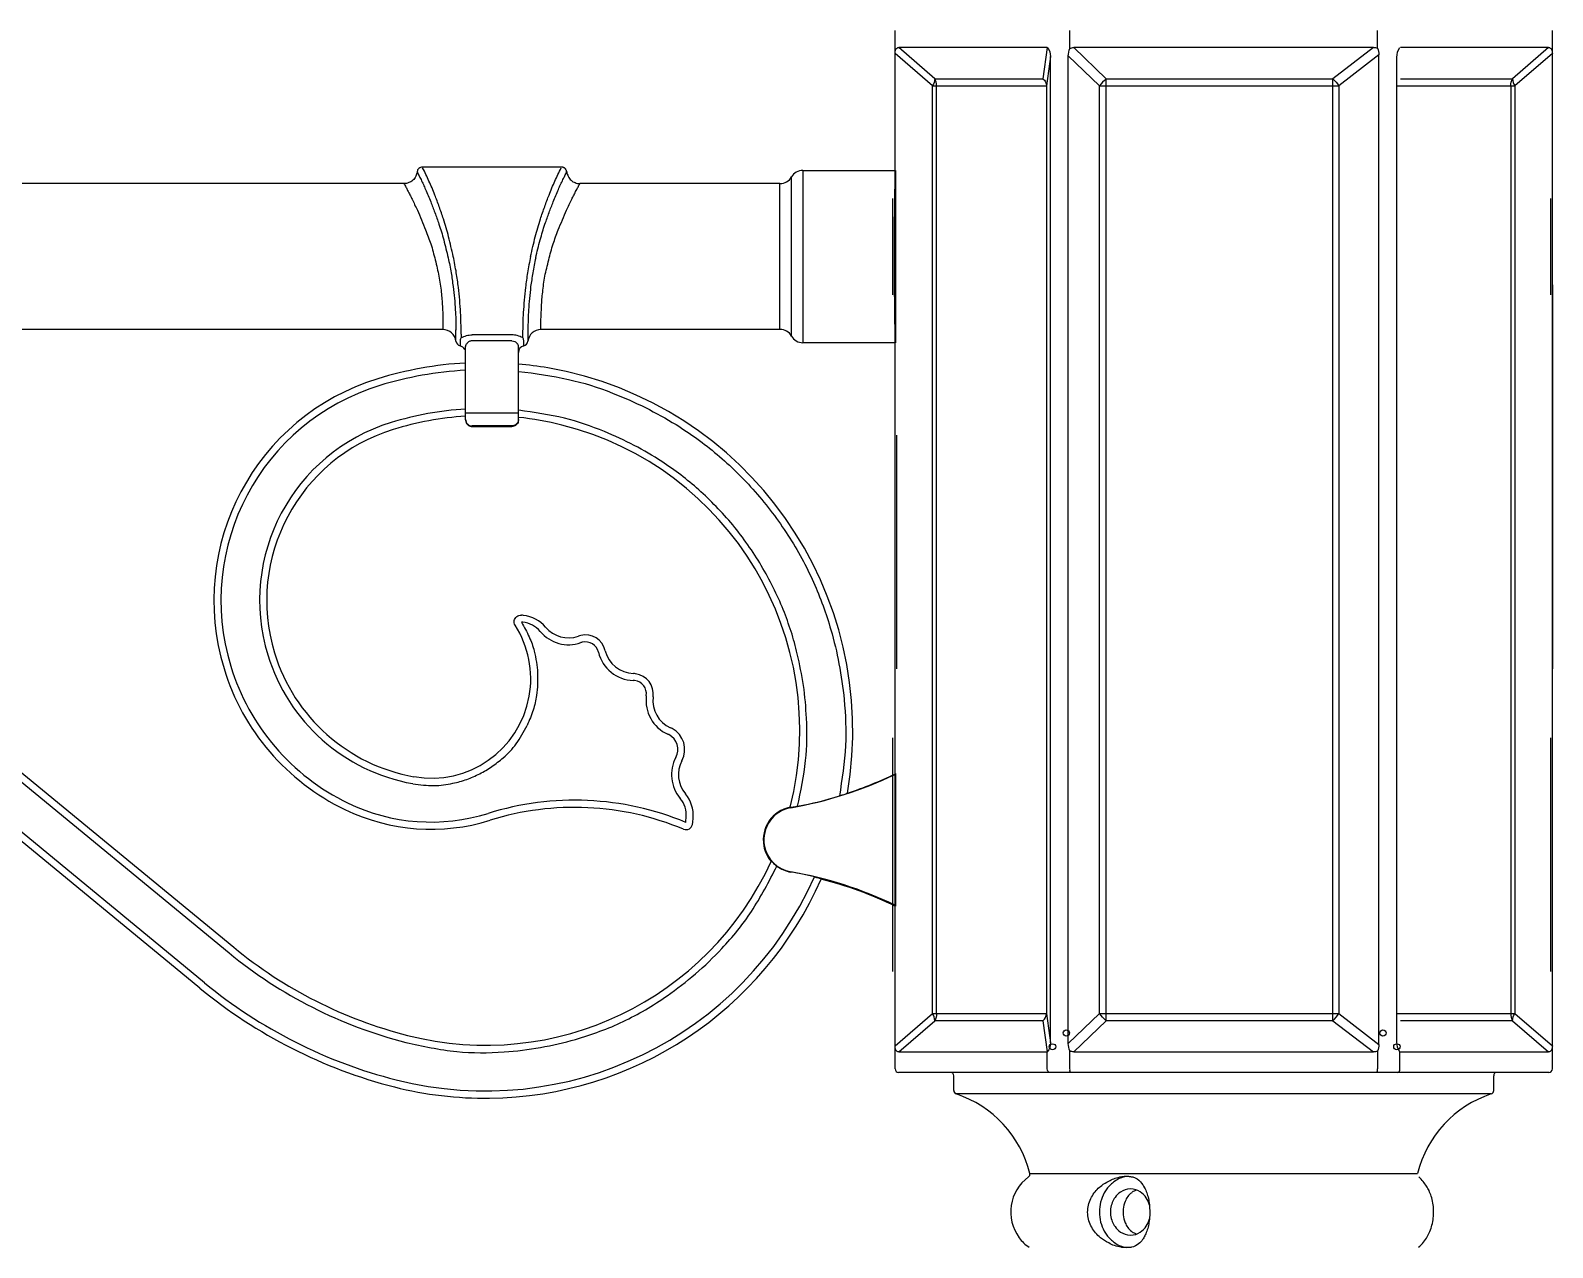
# Model space of a CAD drawing. Extents: x 0 to 225, y 0 to 465.
# Drawn here: x 61.22 to 102.7, y 413.5 to 446.68 of the extents above; entities that cross this region are included whole.
import ezdxf

# ---------------------------------------------------------------- set-up
doc = ezdxf.new("R2010")
doc.units = 0
doc.layers.add('LIVELLO_1', color=160, linetype='Continuous')

# ---------------------------------------------------------------- blocks, each defined once
blk = doc.blocks.new('AI9-BLK1')
at = {"layer": 'LIVELLO_1', "color": 7}
for p, q in [((-27.7, 185.923), (-27.7, 214.228)), ((-22.937, 213.736), (-22.937, 214.228)), ((-14.556, 213.74), (-14.556, 214.228)), ((-9.792, 185.923), (-9.792, 214.228)), ((-26.681, 212.721), (-27.7, 213.599)), ((-26.62, 212.91), (-27.605, 213.762)), ((-23.556, 213.762), (-27.605, 213.762)), ((-23.556, 213.762), (-23.673, 212.91)), ((-21.947, 212.91), (-22.83, 213.762)), ((-14.664, 213.762), (-22.83, 213.762)), ((-14.664, 213.762), (-15.774, 212.91)), ((-9.895, 213.762), (-13.927, 213.762)), ((-9.895, 213.762), (-10.88, 212.91)), ((-9.792, 213.599), (-10.816, 212.721)), ((-23.472, 213.519), (-23.578, 212.721)), ((-23.472, 186.632), (-23.472, 213.519)), ((-22.982, 186.616), (-22.982, 213.533)), ((-22.133, 212.721), (-22.982, 213.533)), ((-14.518, 213.559), (-15.615, 212.721)), ((-14.518, 186.592), (-14.518, 213.559)), ((-14.032, 186.656), (-14.032, 213.495)), ((-26.62, 212.91), (-23.673, 212.91)), ((-21.947, 187.234), (-21.947, 212.91)), ((-21.947, 212.91), (-15.774, 212.91)), ((-15.774, 187.234), (-15.774, 212.91)), ((-13.927, 212.91), (-10.88, 212.91)), ((-26.681, 187.431), (-26.681, 212.721)), ((-26.681, 212.721), (-23.578, 212.721)), ((-26.575, 187.431), (-26.575, 212.721)), ((-22.133, 187.431), (-22.133, 212.721)), ((-22.133, 212.721), (-15.615, 212.721)), ((-15.615, 212.721), (-15.615, 187.431)), ((-14.032, 212.721), (-10.816, 212.721)), ((-10.925, 212.721), (-10.925, 187.431)), ((-10.816, 212.721), (-10.816, 187.431)), ((-36.797, 210.505), (-40.577, 210.505)), ((-30.214, 210.412), (-30.214, 205.719)), ((-30.214, 210.412), (-27.689, 210.412)), ((-27.689, 210.412), (-27.689, 205.719)), ((-41.087, 210.053), (-64.852, 210.053)), ((-30.839, 210.053), (-36.29, 210.053)), ((-30.839, 206.079), (-30.839, 210.053)), ((-30.524, 205.895), (-30.524, 210.236)), ((-27.761, 207.025), (-27.761, 209.649)), ((-9.847, 209.649), (-9.847, 207.025)), ((-27.7, 199.28), (-27.7, 207.297)), ((-9.788, 207.297), (-9.788, 199.28)), ((-40.028, 206.343), (-40.028, 206.079)), ((-37.351, 206.079), (-37.351, 206.343)), ((-40.028, 206.079), (-65.936, 206.079)), ((-39.671, 205.759), (-39.671, 206.063)), ((-39.554, 205.778), (-39.554, 205.628)), ((-39.522, 205.951), (-39.522, 205.856)), ((-38.148, 205.931), (-39.228, 205.931)), ((-38.148, 205.77), (-39.228, 205.77)), ((-37.852, 205.951), (-37.852, 205.856)), ((-37.823, 205.628), (-37.823, 205.778)), ((-37.71, 206.063), (-37.71, 205.759)), ((-30.839, 206.079), (-37.351, 206.079)), ((-30.214, 205.719), (-27.689, 205.719)), ((-39.409, 203.612), (-39.409, 205.617)), ((-37.965, 203.612), (-37.965, 205.617)), ((-63.83, 203.89), (-45.85, 189.085)), ((-63.706, 204.044), (-45.725, 189.24)), ((-39.409, 203.808), (-37.965, 203.808)), ((-38.148, 203.451), (-39.228, 203.451)), ((-39.228, 203.431), (-38.148, 203.431)), ((-46.644, 188.126), (-64.621, 202.923)), ((-46.52, 188.271), (-64.5, 203.075)), ((-27.652, 196.824), (-27.652, 203.195)), ((-9.788, 203.195), (-9.788, 196.824)), ((-27.761, 188.574), (-27.761, 194.946)), ((-9.847, 194.946), (-9.847, 188.574)), ((-27.689, 193.973), (-27.702, 193.951)), ((-27.702, 190.387), (-27.702, 193.951)), ((-27.689, 193.973), (-27.689, 190.357)), ((-29.024, 193.426), (-29.002, 193.439)), ((-27.689, 190.357), (-27.702, 190.387)), ((-27.7, 186.552), (-26.681, 187.431)), ((-27.605, 186.389), (-26.62, 187.234)), ((-26.681, 187.431), (-23.578, 187.431)), ((-23.673, 187.234), (-26.62, 187.234)), ((-23.673, 187.234), (-23.556, 186.389)), ((-22.982, 186.616), (-22.133, 187.431)), ((-22.83, 186.389), (-21.947, 187.234)), ((-22.133, 187.431), (-15.615, 187.431)), ((-15.774, 187.234), (-21.947, 187.234)), ((-15.774, 187.234), (-14.664, 186.389)), ((-15.615, 187.431), (-14.518, 186.592)), ((-14.032, 187.431), (-10.816, 187.431)), ((-10.88, 187.234), (-13.927, 187.234)), ((-10.88, 187.234), (-9.895, 186.389)), ((-10.816, 187.431), (-9.792, 186.552)), ((-27.605, 186.389), (-23.556, 186.389)), ((-23.556, 185.923), (-23.556, 186.389)), ((-22.937, 185.923), (-22.937, 186.415)), ((-22.83, 186.389), (-14.664, 186.389)), ((-14.556, 186.407), (-14.556, 185.923)), ((-13.946, 185.923), (-13.946, 186.389)), ((-13.927, 186.389), (-9.895, 186.389)), ((-9.89, 185.829), (-27.61, 185.829)), ((-26.105, 185.332), (-26.105, 185.738)), ((-11.392, 185.332), (-11.392, 185.738)), ((-11.46, 185.239), (-26.042, 185.239)), ((-24.032, 183.075), (-13.467, 183.075))]:
    blk.add_line(p, q, dxfattribs=at)
for points in [[(-23.578, 212.721), (-23.578, 187.431), (-23.472, 186.632)], [(-31.078, 191.575), (-31.074, 191.575), (-31.062, 191.575)]]:
    blk.add_lwpolyline(points, dxfattribs=at)
blk.add_circle((-14.408, 186.903), 0.0866, dxfattribs=at)
for centre, major_axis, ratio in [((-23.037, 186.903), (0.0872, 0), 0.988855), ((-23.037, 186.903), (0.0872, 0), 0.988855), ((-23.413, 186.526), (0.0872, 0), 0.936834), ((-23.413, 186.526), (0.0872, 0), 0.936834), ((-14.03, 186.526), (0.0866, 0), 0.942556), ((-14.03, 186.526), (0.0866, 0), 0.942556)]:
    blk.add_ellipse(centre, major_axis=major_axis, ratio=ratio, dxfattribs=at)
for points, knots in [([(-27.7, 213.599), (-27.7, 213.638), (-27.7, 213.68), (-27.679, 213.716), (-27.664, 213.74), (-27.632, 213.762), (-27.605, 213.762)], [0, 0, 0, 0, 1, 1, 1, 2, 2, 2, 2]), ([(-9.895, 213.762), (-9.867, 213.762), (-9.833, 213.74), (-9.82, 213.716), (-9.798, 213.68), (-9.798, 213.638), (-9.792, 213.599)], [0, 0, 0, 0, 1, 1, 1, 2, 2, 2, 2]), ([(-40.727, 210.37), (-40.735, 210.329), (-40.744, 210.289), (-40.764, 210.253), (-40.776, 210.209), (-40.809, 210.174), (-40.841, 210.143), (-40.88, 210.112), (-40.914, 210.09), (-40.954, 210.079), (-40.995, 210.059), (-41.042, 210.057), (-41.087, 210.053)], [0, 0, 0, 0, 1, 1, 1, 2, 2, 2, 3, 3, 3, 4, 4, 4, 4]), ([(-40.582, 210.503), (-40.6, 210.503), (-40.613, 210.501), (-40.632, 210.494), (-40.649, 210.492), (-40.663, 210.479), (-40.684, 210.465), (-40.69, 210.454), (-40.703, 210.441), (-40.712, 210.424), (-40.717, 210.41), (-40.719, 210.392), (-40.727, 210.37)], [0, 0, 0, 0, 1, 1, 1, 2, 2, 2, 3, 3, 3, 4, 4, 4, 4]), ([(-40.727, 210.37), (-40.708, 210.34), (-40.69, 210.304), (-40.675, 210.267), (-40.656, 210.234), (-40.641, 210.198), (-40.62, 210.161), (-40.6, 210.117), (-40.577, 210.07), (-40.557, 210.028), (-40.537, 209.984), (-40.516, 209.94), (-40.498, 209.894), (-40.475, 209.839), (-40.449, 209.783), (-40.425, 209.726), (-40.403, 209.671), (-40.38, 209.616), (-40.354, 209.558), (-40.32, 209.464), (-40.281, 209.367), (-40.245, 209.263), (-40.205, 209.159), (-40.168, 209.06), (-40.132, 208.949), (-40.085, 208.808), (-40.041, 208.663), (-40.003, 208.519), (-39.96, 208.356), (-39.922, 208.197), (-39.879, 208.029)], [0, 0, 0, 0, 1, 1, 1, 2, 2, 2, 3, 3, 3, 4, 4, 4, 5, 5, 5, 6, 6, 6, 7, 7, 7, 8, 8, 8, 9, 9, 9, 10, 10, 10, 10]), ([(-39.741, 208.067), (-39.784, 208.243), (-39.824, 208.424), (-39.867, 208.605), (-39.91, 208.764), (-39.96, 208.93), (-40.009, 209.089), (-40.048, 209.201), (-40.085, 209.311), (-40.123, 209.424), (-40.164, 209.532), (-40.202, 209.638), (-40.245, 209.742), (-40.27, 209.808), (-40.296, 209.872), (-40.32, 209.934), (-40.347, 209.995), (-40.376, 210.059), (-40.403, 210.119), (-40.432, 210.185), (-40.455, 210.242), (-40.487, 210.302), (-40.514, 210.366), (-40.543, 210.424), (-40.577, 210.487)], [0, 0, 0, 0, 1, 1, 1, 2, 2, 2, 3, 3, 3, 4, 4, 4, 5, 5, 5, 6, 6, 6, 7, 7, 7, 8, 8, 8, 8]), ([(-37.633, 208.067), (-37.592, 208.243), (-37.554, 208.424), (-37.506, 208.605), (-37.465, 208.764), (-37.418, 208.93), (-37.366, 209.089), (-37.33, 209.201), (-37.292, 209.311), (-37.249, 209.424), (-37.213, 209.532), (-37.172, 209.638), (-37.131, 209.742), (-37.105, 209.808), (-37.077, 209.872), (-37.055, 209.934), (-37.027, 209.995), (-37, 210.059), (-36.971, 210.119), (-36.948, 210.185), (-36.919, 210.242), (-36.889, 210.302), (-36.857, 210.366), (-36.829, 210.424), (-36.797, 210.487)], [0, 0, 0, 0, 1, 1, 1, 2, 2, 2, 3, 3, 3, 4, 4, 4, 5, 5, 5, 6, 6, 6, 7, 7, 7, 8, 8, 8, 8]), ([(-37.495, 208.029), (-37.459, 208.197), (-37.418, 208.356), (-37.373, 208.519), (-37.33, 208.663), (-37.292, 208.808), (-37.245, 208.949), (-37.202, 209.06), (-37.167, 209.159), (-37.131, 209.263), (-37.092, 209.367), (-37.055, 209.464), (-37.016, 209.558), (-36.995, 209.616), (-36.971, 209.671), (-36.948, 209.726), (-36.926, 209.783), (-36.9, 209.839), (-36.878, 209.894), (-36.857, 209.94), (-36.835, 209.984), (-36.822, 210.028), (-36.794, 210.07), (-36.775, 210.117), (-36.754, 210.161), (-36.734, 210.198), (-36.715, 210.234), (-36.702, 210.267), (-36.682, 210.304), (-36.67, 210.34), (-36.65, 210.37)], [0, 0, 0, 0, 1, 1, 1, 2, 2, 2, 3, 3, 3, 4, 4, 4, 5, 5, 5, 6, 6, 6, 7, 7, 7, 8, 8, 8, 9, 9, 9, 10, 10, 10, 10]), ([(-36.65, 210.37), (-36.652, 210.384), (-36.654, 210.39), (-36.654, 210.397), (-36.654, 210.406), (-36.659, 210.412), (-36.661, 210.419), (-36.663, 210.424), (-36.663, 210.424), (-36.67, 210.43), (-36.67, 210.43), (-36.67, 210.432), (-36.673, 210.439), (-36.678, 210.441), (-36.682, 210.45), (-36.682, 210.452), (-36.691, 210.454), (-36.695, 210.463), (-36.695, 210.465), (-36.7, 210.472), (-36.702, 210.474), (-36.704, 210.474), (-36.711, 210.476), (-36.715, 210.479), (-36.715, 210.479), (-36.723, 210.485), (-36.729, 210.487), (-36.734, 210.492), (-36.745, 210.494), (-36.751, 210.494), (-36.756, 210.501), (-36.762, 210.501), (-36.765, 210.503), (-36.775, 210.503), (-36.775, 210.503), (-36.792, 210.503), (-36.792, 210.503)], [0, 0, 0, 0, 1, 1, 1, 2, 2, 2, 3, 3, 3, 4, 4, 4, 5, 5, 5, 6, 6, 6, 7, 7, 7, 8, 8, 8, 9, 9, 9, 10, 10, 10, 11, 11, 11, 12, 12, 12, 12]), ([(-36.65, 210.37), (-36.65, 210.384), (-36.652, 210.39), (-36.654, 210.397), (-36.654, 210.406), (-36.659, 210.412), (-36.661, 210.419), (-36.663, 210.424), (-36.663, 210.424), (-36.67, 210.43), (-36.67, 210.43), (-36.67, 210.432), (-36.673, 210.439), (-36.673, 210.441), (-36.682, 210.45), (-36.682, 210.452), (-36.691, 210.461), (-36.695, 210.463), (-36.695, 210.465), (-36.7, 210.465), (-36.702, 210.474), (-36.704, 210.474), (-36.711, 210.476), (-36.715, 210.479), (-36.715, 210.479), (-36.715, 210.479), (-36.723, 210.485), (-36.727, 210.485), (-36.732, 210.492), (-36.732, 210.492), (-36.738, 210.492)], [0, 0, 0, 0, 1, 1, 1, 2, 2, 2, 3, 3, 3, 4, 4, 4, 5, 5, 5, 6, 6, 6, 7, 7, 7, 8, 8, 8, 9, 9, 9, 10, 10, 10, 10]), ([(-36.65, 210.37), (-36.641, 210.329), (-36.628, 210.289), (-36.614, 210.253), (-36.591, 210.209), (-36.566, 210.174), (-36.53, 210.143), (-36.499, 210.112), (-36.462, 210.09), (-36.419, 210.079), (-36.381, 210.059), (-36.333, 210.057), (-36.29, 210.053)], [0, 0, 0, 0, 1, 1, 1, 2, 2, 2, 3, 3, 3, 4, 4, 4, 4]), ([(-27.689, 210.412), (-27.695, 210.37), (-27.7, 210.337), (-27.702, 210.293), (-27.706, 210.256), (-27.706, 210.216), (-27.706, 210.181), (-27.706, 210.128), (-27.706, 210.084), (-27.706, 210.035), (-27.711, 209.993), (-27.711, 209.945), (-27.718, 209.896), (-27.718, 209.896), (-27.718, 209.728), (-27.718, 209.728), (-27.72, 209.678), (-27.72, 209.62), (-27.72, 209.567), (-27.72, 209.468), (-27.722, 209.371), (-27.722, 209.271), (-27.722, 209.172), (-27.726, 209.064), (-27.726, 208.965), (-27.726, 208.965), (-27.726, 208.539), (-27.726, 208.539), (-27.726, 208.38), (-27.73, 208.223), (-27.73, 208.067)], [0, 0, 0, 0, 1, 1, 1, 2, 2, 2, 3, 3, 3, 4, 4, 4, 5, 5, 5, 6, 6, 6, 7, 7, 7, 8, 8, 8, 9, 9, 9, 10, 10, 10, 10]), ([(-41.087, 210.053), (-41.065, 210.022), (-41.052, 209.989), (-41.033, 209.96), (-41.016, 209.927), (-40.999, 209.896), (-40.986, 209.865), (-40.964, 209.823), (-40.943, 209.783), (-40.921, 209.744), (-40.902, 209.708), (-40.882, 209.664), (-40.865, 209.625), (-40.839, 209.576), (-40.814, 209.527), (-40.794, 209.479), (-40.77, 209.43), (-40.744, 209.38), (-40.719, 209.331), (-40.684, 209.243), (-40.643, 209.159), (-40.604, 209.064), (-40.57, 208.974), (-40.531, 208.885), (-40.498, 208.791), (-40.444, 208.663), (-40.397, 208.532), (-40.354, 208.407), (-40.308, 208.263), (-40.27, 208.113), (-40.234, 207.974), (-40.195, 207.822), (-40.164, 207.674), (-40.132, 207.528), (-40.107, 207.38), (-40.085, 207.237), (-40.069, 207.091), (-40.053, 206.966), (-40.044, 206.835), (-40.039, 206.71), (-40.03, 206.588), (-40.028, 206.467), (-40.028, 206.341)], [0, 0, 0, 0, 1, 1, 1, 2, 2, 2, 3, 3, 3, 4, 4, 4, 5, 5, 5, 6, 6, 6, 7, 7, 7, 8, 8, 8, 9, 9, 9, 10, 10, 10, 11, 11, 11, 12, 12, 12, 13, 13, 13, 14, 14, 14, 14]), ([(-37.351, 206.341), (-37.348, 206.467), (-37.342, 206.588), (-37.339, 206.71), (-37.33, 206.835), (-37.321, 206.966), (-37.305, 207.091), (-37.292, 207.237), (-37.269, 207.38), (-37.245, 207.528), (-37.213, 207.674), (-37.178, 207.822), (-37.142, 207.974), (-37.105, 208.113), (-37.066, 208.263), (-37.016, 208.407), (-36.98, 208.532), (-36.93, 208.663), (-36.881, 208.791), (-36.846, 208.885), (-36.808, 208.974), (-36.765, 209.064), (-36.732, 209.159), (-36.695, 209.243), (-36.654, 209.331), (-36.632, 209.38), (-36.609, 209.43), (-36.587, 209.479), (-36.56, 209.527), (-36.537, 209.576), (-36.514, 209.625), (-36.494, 209.664), (-36.476, 209.708), (-36.451, 209.744), (-36.435, 209.783), (-36.413, 209.823), (-36.391, 209.865), (-36.372, 209.896), (-36.359, 209.927), (-36.34, 209.96), (-36.324, 209.989), (-36.309, 210.022), (-36.29, 210.053)], [0, 0, 0, 0, 1, 1, 1, 2, 2, 2, 3, 3, 3, 4, 4, 4, 5, 5, 5, 6, 6, 6, 7, 7, 7, 8, 8, 8, 9, 9, 9, 10, 10, 10, 11, 11, 11, 12, 12, 12, 13, 13, 13, 14, 14, 14, 14]), ([(-39.879, 208.029), (-39.852, 207.895), (-39.824, 207.756), (-39.798, 207.621), (-39.78, 207.497), (-39.761, 207.374), (-39.746, 207.25), (-39.735, 207.138), (-39.718, 207.036), (-39.707, 206.926), (-39.696, 206.818), (-39.692, 206.716), (-39.69, 206.61), (-39.68, 206.527), (-39.673, 206.436), (-39.673, 206.352), (-39.671, 206.255), (-39.671, 206.16), (-39.671, 206.061)], [0, 0, 0, 0, 1, 1, 1, 2, 2, 2, 3, 3, 3, 4, 4, 4, 5, 5, 5, 6, 6, 6, 6]), ([(-39.522, 205.948), (-39.524, 206.052), (-39.524, 206.156), (-39.531, 206.26), (-39.533, 206.352), (-39.533, 206.445), (-39.542, 206.538), (-39.549, 206.65), (-39.554, 206.763), (-39.567, 206.877), (-39.578, 206.99), (-39.589, 207.107), (-39.601, 207.224), (-39.617, 207.354), (-39.64, 207.489), (-39.658, 207.621), (-39.68, 207.769), (-39.712, 207.917), (-39.741, 208.067)], [0, 0, 0, 0, 1, 1, 1, 2, 2, 2, 3, 3, 3, 4, 4, 4, 5, 5, 5, 6, 6, 6, 6]), ([(-37.633, 208.067), (-37.665, 207.917), (-37.694, 207.769), (-37.717, 207.621), (-37.739, 207.489), (-37.758, 207.354), (-37.773, 207.224), (-37.789, 207.107), (-37.8, 206.99), (-37.812, 206.877), (-37.818, 206.763), (-37.825, 206.65), (-37.834, 206.538), (-37.84, 206.445), (-37.845, 206.352), (-37.847, 206.26), (-37.85, 206.156), (-37.85, 206.052), (-37.852, 205.948)], [0, 0, 0, 0, 1, 1, 1, 2, 2, 2, 3, 3, 3, 4, 4, 4, 5, 5, 5, 6, 6, 6, 6]), ([(-37.495, 208.029), (-37.525, 207.895), (-37.549, 207.756), (-37.572, 207.621), (-37.594, 207.493), (-37.615, 207.367), (-37.633, 207.246), (-37.644, 207.138), (-37.653, 207.032), (-37.665, 206.922), (-37.674, 206.818), (-37.683, 206.712), (-37.694, 206.608), (-37.696, 206.524), (-37.7, 206.436), (-37.7, 206.35), (-37.705, 206.255), (-37.71, 206.16), (-37.71, 206.061)], [0, 0, 0, 0, 1, 1, 1, 2, 2, 2, 3, 3, 3, 4, 4, 4, 5, 5, 5, 6, 6, 6, 6]), ([(-27.73, 208.067), (-27.73, 207.906), (-27.726, 207.749), (-27.726, 207.595), (-27.726, 207.595), (-27.726, 207.167), (-27.726, 207.167), (-27.726, 207.061), (-27.722, 206.959), (-27.722, 206.855), (-27.722, 206.758), (-27.72, 206.661), (-27.72, 206.557), (-27.72, 206.507), (-27.72, 206.451), (-27.718, 206.396), (-27.718, 206.396), (-27.718, 206.233), (-27.718, 206.233), (-27.711, 206.187), (-27.711, 206.138), (-27.706, 206.092), (-27.706, 206.043), (-27.706, 205.999), (-27.706, 205.948), (-27.706, 205.911), (-27.706, 205.869), (-27.702, 205.836), (-27.7, 205.792), (-27.695, 205.759), (-27.689, 205.717)], [0, 0, 0, 0, 1, 1, 1, 2, 2, 2, 3, 3, 3, 4, 4, 4, 5, 5, 5, 6, 6, 6, 7, 7, 7, 8, 8, 8, 9, 9, 9, 10, 10, 10, 10]), ([(-39.522, 205.854), (-39.533, 205.843), (-39.542, 205.836), (-39.547, 205.821), (-39.549, 205.803), (-39.554, 205.792), (-39.554, 205.778)], [0, 0, 0, 0, 1, 1, 1, 2, 2, 2, 2]), ([(-39.522, 205.854), (-39.479, 205.876), (-39.431, 205.895), (-39.38, 205.911), (-39.332, 205.922), (-39.28, 205.926), (-39.228, 205.931)], [0, 0, 0, 0, 1, 1, 1, 2, 2, 2, 2]), ([(-39.228, 205.767), (-39.257, 205.765), (-39.285, 205.759), (-39.312, 205.748), (-39.336, 205.737), (-39.357, 205.71), (-39.373, 205.69)], [0, 0, 0, 0, 1, 1, 1, 2, 2, 2, 2]), ([(-37.852, 205.854), (-37.9, 205.876), (-37.945, 205.895), (-37.997, 205.911), (-38.045, 205.922), (-38.094, 205.926), (-38.148, 205.931)], [0, 0, 0, 0, 1, 1, 1, 2, 2, 2, 2]), ([(-38.148, 205.767), (-38.116, 205.765), (-38.09, 205.759), (-38.067, 205.748), (-38.04, 205.737), (-38.019, 205.71), (-37.997, 205.69)], [0, 0, 0, 0, 1, 1, 1, 2, 2, 2, 2]), ([(-37.823, 205.778), (-37.823, 205.792), (-37.823, 205.803), (-37.829, 205.821), (-37.836, 205.836), (-37.845, 205.843), (-37.852, 205.854)], [0, 0, 0, 0, 1, 1, 1, 2, 2, 2, 2]), ([(-39.373, 205.69), (-39.388, 205.679), (-39.393, 205.664), (-39.402, 205.657), (-39.405, 205.642), (-39.409, 205.628), (-39.409, 205.617)], [0, 0, 0, 0, 1, 1, 1, 2, 2, 2, 2]), ([(-37.965, 205.617), (-37.965, 205.628), (-37.969, 205.642), (-37.974, 205.657), (-37.98, 205.664), (-37.989, 205.679), (-37.997, 205.69)], [0, 0, 0, 0, 1, 1, 1, 2, 2, 2, 2]), ([(-29.002, 193.439), (-28.066, 198.898), (-31.719, 204.086), (-37.167, 205.028), (-37.432, 205.077), (-37.696, 205.11), (-37.965, 205.132)], [0, 0, 0, 0, 1, 1, 1, 2, 2, 2, 2]), ([(-37.965, 204.936), (-37.508, 204.878), (-37.05, 204.819), (-36.605, 204.717), (-36.198, 204.627), (-35.794, 204.499), (-35.403, 204.344), (-35.102, 204.227), (-34.8, 204.09), (-34.503, 203.947), (-34.22, 203.801), (-33.946, 203.649), (-33.672, 203.484), (-33.476, 203.36), (-33.288, 203.232), (-33.103, 203.102), (-32.913, 202.965), (-32.732, 202.822), (-32.553, 202.672), (-32.372, 202.519), (-32.196, 202.356), (-32.023, 202.191), (-31.848, 202.014), (-31.676, 201.837), (-31.516, 201.652), (-31.354, 201.465), (-31.197, 201.277), (-31.048, 201.078), (-30.895, 200.88), (-30.755, 200.677), (-30.624, 200.469), (-30.488, 200.264), (-30.361, 200.05), (-30.244, 199.836), (-30.132, 199.622), (-30.027, 199.41), (-29.923, 199.187), (-29.83, 198.98), (-29.747, 198.766), (-29.664, 198.545), (-29.584, 198.333), (-29.516, 198.115), (-29.453, 197.892), (-29.363, 197.588), (-29.289, 197.276), (-29.231, 196.963), (-29.171, 196.641), (-29.123, 196.317), (-29.091, 195.99), (-29.051, 195.573), (-29.033, 195.149), (-29.056, 194.734), (-29.08, 194.271), (-29.151, 193.816), (-29.218, 193.36)], [0, 0, 0, 0, 1, 1, 1, 2, 2, 2, 3, 3, 3, 4, 4, 4, 5, 5, 5, 6, 6, 6, 7, 7, 7, 8, 8, 8, 9, 9, 9, 10, 10, 10, 11, 11, 11, 12, 12, 12, 13, 13, 13, 14, 14, 14, 15, 15, 15, 16, 16, 16, 17, 17, 17, 18, 18, 18, 18]), ([(-41.799, 204.733), (-45.134, 203.711), (-47.01, 200.178), (-45.988, 196.835), (-45.479, 195.149), (-44.278, 193.759), (-42.692, 192.991), (-41.458, 192.398), (-40.044, 192.29), (-38.737, 192.7)], [0, 0, 0, 0, 1, 1, 1, 2, 2, 2, 3, 3, 3, 3]), ([(-41.745, 204.549), (-44.977, 203.559), (-46.793, 200.132), (-45.803, 196.897), (-45.304, 195.264), (-44.147, 193.911), (-42.609, 193.17)], [0, 0, 0, 0, 1, 1, 1, 2, 2, 2, 2]), ([(-39.409, 203.905), (-40.098, 203.867), (-40.776, 203.744), (-41.436, 203.539), (-44.112, 202.72), (-45.615, 199.885), (-44.796, 197.206), (-44.24, 195.388), (-42.717, 194.031), (-40.846, 193.699)], [0, 0, 0, 0, 1, 1, 1, 2, 2, 2, 3, 3, 3, 3]), ([(-30.561, 193.055), (-29.406, 197.652), (-32.196, 202.314), (-36.779, 203.473), (-37.172, 203.565), (-37.565, 203.643), (-37.965, 203.682)], [0, 0, 0, 0, 1, 1, 1, 2, 2, 2, 2]), ([(-30.359, 193.08), (-30.272, 193.49), (-30.186, 193.905), (-30.143, 194.328), (-30.102, 194.708), (-30.097, 195.099), (-30.117, 195.48), (-30.132, 195.778), (-30.158, 196.081), (-30.199, 196.376), (-30.244, 196.663), (-30.303, 196.95), (-30.367, 197.234), (-30.418, 197.44), (-30.473, 197.643), (-30.533, 197.846), (-30.602, 198.044), (-30.673, 198.243), (-30.748, 198.441), (-30.833, 198.642), (-30.922, 198.845), (-31.026, 199.042), (-31.124, 199.245), (-31.227, 199.443), (-31.348, 199.64), (-31.462, 199.836), (-31.584, 200.021), (-31.717, 200.207), (-31.846, 200.397), (-31.98, 200.571), (-32.126, 200.75), (-32.271, 200.924), (-32.424, 201.087), (-32.581, 201.251), (-32.732, 201.409), (-32.89, 201.564), (-33.053, 201.709), (-33.211, 201.848), (-33.373, 201.985), (-33.543, 202.111), (-33.711, 202.241), (-33.884, 202.363), (-34.06, 202.477), (-34.304, 202.636), (-34.548, 202.784), (-34.813, 202.916), (-35.078, 203.055), (-35.346, 203.184), (-35.622, 203.296), (-35.979, 203.44), (-36.342, 203.567), (-36.715, 203.66), (-37.12, 203.759), (-37.538, 203.812), (-37.954, 203.874)], [0, 0, 0, 0, 1, 1, 1, 2, 2, 2, 3, 3, 3, 4, 4, 4, 5, 5, 5, 6, 6, 6, 7, 7, 7, 8, 8, 8, 9, 9, 9, 10, 10, 10, 11, 11, 11, 12, 12, 12, 13, 13, 13, 14, 14, 14, 15, 15, 15, 16, 16, 16, 17, 17, 17, 18, 18, 18, 18]), ([(-41.376, 203.351), (-43.95, 202.564), (-45.397, 199.838), (-44.612, 197.261), (-44.077, 195.511), (-42.609, 194.207), (-40.814, 193.887)], [0, 0, 0, 0, 1, 1, 1, 2, 2, 2, 2]), ([(-39.409, 203.625), (-39.405, 203.603), (-39.402, 203.583), (-39.393, 203.556), (-39.388, 203.537), (-39.373, 203.515), (-39.357, 203.504), (-39.339, 203.486), (-39.321, 203.47), (-39.298, 203.464), (-39.278, 203.451), (-39.25, 203.451), (-39.228, 203.451)], [0, 0, 0, 0, 1, 1, 1, 2, 2, 2, 3, 3, 3, 4, 4, 4, 4]), ([(-39.409, 203.609), (-39.409, 203.598), (-39.405, 203.585), (-39.402, 203.576), (-39.402, 203.565), (-39.402, 203.554), (-39.393, 203.541), (-39.373, 203.508), (-39.357, 203.481), (-39.33, 203.464), (-39.3, 203.44), (-39.267, 203.431), (-39.228, 203.428)], [0, 0, 0, 0, 1, 1, 1, 2, 2, 2, 3, 3, 3, 4, 4, 4, 4]), ([(-37.965, 203.625), (-37.965, 203.616), (-37.969, 203.603), (-37.974, 203.594), (-37.974, 203.583), (-37.976, 203.57), (-37.976, 203.556), (-37.997, 203.528), (-38.019, 203.497), (-38.045, 203.481), (-38.073, 203.464), (-38.11, 203.451), (-38.148, 203.451)], [0, 0, 0, 0, 1, 1, 1, 2, 2, 2, 3, 3, 3, 4, 4, 4, 4]), ([(-37.965, 203.609), (-37.965, 203.598), (-37.969, 203.585), (-37.974, 203.576), (-37.974, 203.565), (-37.976, 203.554), (-37.976, 203.541), (-37.997, 203.508), (-38.019, 203.481), (-38.045, 203.464), (-38.073, 203.44), (-38.11, 203.431), (-38.148, 203.428)], [0, 0, 0, 0, 1, 1, 1, 2, 2, 2, 3, 3, 3, 4, 4, 4, 4]), ([(-38.053, 198.013), (-38.067, 198.031), (-38.075, 198.055), (-38.082, 198.08), (-38.09, 198.102), (-38.085, 198.122), (-38.078, 198.144), (-38.073, 198.161), (-38.067, 198.183), (-38.056, 198.203), (-38.045, 198.219), (-38.032, 198.234), (-38.012, 198.25), (-37.997, 198.265), (-37.976, 198.278), (-37.958, 198.285), (-37.935, 198.291), (-37.909, 198.291), (-37.881, 198.291)], [0, 0, 0, 0, 1, 1, 1, 2, 2, 2, 3, 3, 3, 4, 4, 4, 5, 5, 5, 6, 6, 6, 6]), ([(-37.224, 197.963), (-37.38, 198.144), (-37.594, 198.258), (-37.829, 198.285), (-37.847, 198.285), (-37.868, 198.285), (-37.881, 198.291)], [0, 0, 0, 0, 1, 1, 1, 2, 2, 2, 2]), ([(-40.814, 193.889), (-39.339, 193.625), (-37.933, 194.609), (-37.674, 196.081), (-37.549, 196.751), (-37.694, 197.44), (-38.053, 198.016)], [0, 0, 0, 0, 1, 1, 1, 2, 2, 2, 2]), ([(-37.881, 198.097), (-37.807, 197.963), (-37.732, 197.837), (-37.674, 197.696), (-37.615, 197.572), (-37.57, 197.444), (-37.538, 197.312), (-37.513, 197.215), (-37.493, 197.113), (-37.477, 197.007), (-37.461, 196.912), (-37.454, 196.811), (-37.443, 196.712), (-37.443, 196.612), (-37.443, 196.506), (-37.443, 196.411), (-37.443, 196.31), (-37.459, 196.206), (-37.47, 196.1), (-37.493, 195.968), (-37.525, 195.84), (-37.56, 195.705), (-37.608, 195.564), (-37.672, 195.425), (-37.728, 195.284)], [0, 0, 0, 0, 1, 1, 1, 2, 2, 2, 3, 3, 3, 4, 4, 4, 5, 5, 5, 6, 6, 6, 7, 7, 7, 8, 8, 8, 8]), ([(-35.6, 197.321), (-35.671, 197.627), (-35.975, 197.813), (-36.27, 197.735), (-36.29, 197.731), (-36.311, 197.724), (-36.331, 197.718)], [0, 0, 0, 0, 1, 1, 1, 2, 2, 2, 2]), ([(-35.785, 197.283), (-35.835, 197.477), (-36.031, 197.601), (-36.23, 197.552), (-36.245, 197.55), (-36.257, 197.548), (-36.268, 197.543)], [0, 0, 0, 0, 1, 1, 1, 2, 2, 2, 2]), ([(-34.293, 196.065), (-34.255, 196.372), (-34.468, 196.65), (-34.772, 196.692), (-34.791, 196.698), (-34.813, 196.698), (-34.831, 196.698)], [0, 0, 0, 0, 1, 1, 1, 2, 2, 2, 2]), ([(-34.481, 196.092), (-34.455, 196.301), (-34.593, 196.48), (-34.8, 196.511), (-34.8, 196.511), (-34.838, 196.511), (-34.838, 196.511)], [0, 0, 0, 0, 1, 1, 1, 2, 2, 2, 2]), ([(-40.846, 193.697), (-40.652, 193.669), (-40.46, 193.644), (-40.268, 193.644), (-40.093, 193.644), (-39.922, 193.669), (-39.752, 193.708), (-39.623, 193.733), (-39.498, 193.77), (-39.373, 193.814), (-39.255, 193.856), (-39.138, 193.911), (-39.02, 193.969), (-38.907, 194.026), (-38.797, 194.09), (-38.69, 194.165), (-38.584, 194.236), (-38.48, 194.32), (-38.379, 194.403), (-38.252, 194.518), (-38.127, 194.646), (-38.028, 194.783), (-37.913, 194.942), (-37.823, 195.112), (-37.728, 195.284)], [0, 0, 0, 0, 1, 1, 1, 2, 2, 2, 3, 3, 3, 4, 4, 4, 5, 5, 5, 6, 6, 6, 7, 7, 7, 8, 8, 8, 8]), ([(-33.676, 194.412), (-33.559, 194.635), (-33.642, 194.915), (-33.869, 195.035), (-33.877, 195.035), (-33.884, 195.043), (-33.893, 195.043)], [0, 0, 0, 0, 1, 1, 1, 2, 2, 2, 2]), ([(-33.511, 194.322), (-33.344, 194.637), (-33.461, 195.032), (-33.778, 195.198), (-33.789, 195.202), (-33.806, 195.215), (-33.821, 195.218)], [0, 0, 0, 0, 1, 1, 1, 2, 2, 2, 2]), ([(-29.024, 193.424), (-29.033, 193.419), (-29.047, 193.417), (-29.056, 193.415), (-29.069, 193.406), (-29.082, 193.406), (-29.097, 193.397), (-29.114, 193.391), (-29.134, 193.384), (-29.153, 193.38), (-29.175, 193.373), (-29.198, 193.366), (-29.218, 193.36)], [0, 0, 0, 0, 1, 1, 1, 2, 2, 2, 3, 3, 3, 4, 4, 4, 4]), ([(-30.561, 193.053), (-31.051, 192.963), (-31.372, 192.488), (-31.277, 191.998), (-31.254, 191.842), (-31.182, 191.698), (-31.078, 191.575)], [0, 0, 0, 0, 1, 1, 1, 2, 2, 2, 2]), ([(-30.544, 193.042), (-31.026, 192.96), (-31.348, 192.499), (-31.266, 192.018), (-31.202, 191.645), (-30.915, 191.358), (-30.544, 191.292)], [0, 0, 0, 0, 1, 1, 1, 2, 2, 2, 2]), ([(-30.551, 193.046), (-30.551, 193.046), (-30.554, 193.049), (-30.556, 193.049), (-30.559, 193.049), (-30.559, 193.049), (-30.561, 193.053)], [0, 0, 0, 0, 1, 1, 1, 2, 2, 2, 2]), ([(-30.359, 193.08), (-30.375, 193.073), (-30.395, 193.068), (-30.418, 193.064), (-30.438, 193.062), (-30.456, 193.057), (-30.477, 193.057), (-30.49, 193.053), (-30.501, 193.049), (-30.518, 193.049), (-30.529, 193.049), (-30.538, 193.046), (-30.551, 193.046)], [0, 0, 0, 0, 1, 1, 1, 2, 2, 2, 3, 3, 3, 4, 4, 4, 4]), ([(-33.468, 192.455), (-33.439, 192.451), (-33.412, 192.444), (-33.383, 192.444), (-33.36, 192.444), (-33.333, 192.455), (-33.308, 192.466), (-33.284, 192.486), (-33.261, 192.503), (-33.249, 192.526), (-33.231, 192.55), (-33.231, 192.576), (-33.22, 192.598)], [0, 0, 0, 0, 1, 1, 1, 2, 2, 2, 3, 3, 3, 4, 4, 4, 4]), ([(-41.033, 186.641), (-40.577, 186.543), (-40.117, 186.444), (-39.647, 186.398), (-39.219, 186.354), (-38.787, 186.354), (-38.356, 186.385), (-38.021, 186.407), (-37.694, 186.451), (-37.364, 186.51), (-37.04, 186.568), (-36.725, 186.641), (-36.413, 186.727), (-36.187, 186.793), (-35.968, 186.864), (-35.744, 186.949), (-35.531, 187.027), (-35.317, 187.115), (-35.113, 187.216), (-34.906, 187.311), (-34.705, 187.422), (-34.508, 187.534), (-34.304, 187.653), (-34.11, 187.784), (-33.914, 187.916), (-33.647, 188.101), (-33.394, 188.3), (-33.144, 188.512), (-32.89, 188.73), (-32.648, 188.966), (-32.422, 189.205), (-32.124, 189.525), (-31.851, 189.856), (-31.618, 190.215), (-31.354, 190.61), (-31.141, 191.03), (-30.922, 191.451)], [0, 0, 0, 0, 1, 1, 1, 2, 2, 2, 3, 3, 3, 4, 4, 4, 5, 5, 5, 6, 6, 6, 7, 7, 7, 8, 8, 8, 9, 9, 9, 10, 10, 10, 11, 11, 11, 12, 12, 12, 12]), ([(-31.062, 191.575), (-31.057, 191.568), (-31.048, 191.557), (-31.042, 191.555), (-31.029, 191.541), (-31.026, 191.533), (-31.014, 191.524), (-30.997, 191.513), (-30.986, 191.502), (-30.971, 191.489), (-30.958, 191.475), (-30.938, 191.462), (-30.922, 191.451)], [0, 0, 0, 0, 1, 1, 1, 2, 2, 2, 3, 3, 3, 4, 4, 4, 4]), ([(-29.901, 191.157), (-29.878, 191.153), (-29.86, 191.149), (-29.844, 191.142), (-29.826, 191.14), (-29.808, 191.133), (-29.792, 191.131), (-29.779, 191.127), (-29.765, 191.124), (-29.754, 191.12), (-29.747, 191.116), (-29.731, 191.113), (-29.72, 191.107)], [0, 0, 0, 0, 1, 1, 1, 2, 2, 2, 3, 3, 3, 4, 4, 4, 4]), ([(-27.605, 186.389), (-27.632, 186.389), (-27.664, 186.407), (-27.679, 186.435), (-27.7, 186.466), (-27.7, 186.513), (-27.7, 186.552)], [0, 0, 0, 0, 1, 1, 1, 2, 2, 2, 2]), ([(-9.792, 186.552), (-9.798, 186.513), (-9.798, 186.466), (-9.82, 186.435), (-9.833, 186.407), (-9.867, 186.389), (-9.895, 186.389)], [0, 0, 0, 0, 1, 1, 1, 2, 2, 2, 2]), ([(-24.067, 182.978), (-24.595, 182.589), (-24.708, 181.852), (-24.322, 181.323), (-24.25, 181.223), (-24.157, 181.131), (-24.05, 181.06)], [0, 0, 0, 0, 1, 1, 1, 2, 2, 2, 2]), ([(-21.54, 181.06), (-21.674, 181.084), (-21.782, 181.122), (-21.881, 181.179), (-21.963, 181.217), (-22.038, 181.272), (-22.105, 181.323), (-22.155, 181.364), (-22.198, 181.406), (-22.239, 181.457), (-22.282, 181.501), (-22.316, 181.552), (-22.345, 181.609), (-22.376, 181.66), (-22.398, 181.722), (-22.422, 181.779), (-22.439, 181.839), (-22.45, 181.907), (-22.453, 181.965), (-22.458, 182.035), (-22.455, 182.104), (-22.444, 182.161), (-22.43, 182.227), (-22.417, 182.291), (-22.39, 182.344), (-22.365, 182.404), (-22.334, 182.452), (-22.304, 182.508), (-22.271, 182.556), (-22.236, 182.6), (-22.196, 182.638), (-22.155, 182.682), (-22.116, 182.715), (-22.073, 182.746), (-22.015, 182.79), (-21.952, 182.832), (-21.879, 182.867), (-21.791, 182.911), (-21.7, 182.949), (-21.583, 182.978)], [0, 0, 0, 0, 1, 1, 1, 2, 2, 2, 3, 3, 3, 4, 4, 4, 5, 5, 5, 6, 6, 6, 7, 7, 7, 8, 8, 8, 9, 9, 9, 10, 10, 10, 11, 11, 11, 12, 12, 12, 13, 13, 13, 13]), ([(-21.396, 182.991), (-21.523, 182.971), (-21.633, 182.922), (-21.723, 182.858), (-21.803, 182.799), (-21.877, 182.726), (-21.935, 182.651), (-21.988, 182.583), (-22.026, 182.503), (-22.06, 182.421), (-22.092, 182.34), (-22.116, 182.252), (-22.128, 182.161), (-22.137, 182.066), (-22.137, 181.974), (-22.128, 181.883), (-22.116, 181.793), (-22.092, 181.7), (-22.06, 181.62), (-22.026, 181.539), (-21.988, 181.466), (-21.935, 181.391), (-21.877, 181.316), (-21.803, 181.243), (-21.723, 181.188), (-21.628, 181.12), (-21.523, 181.075), (-21.394, 181.056)], [0, 0, 0, 0, 1, 1, 1, 2, 2, 2, 3, 3, 3, 4, 4, 4, 5, 5, 5, 6, 6, 6, 7, 7, 7, 8, 8, 8, 9, 9, 9, 9]), ([(-21.583, 182.978), (-21.568, 182.978), (-21.556, 182.982), (-21.54, 182.982), (-21.534, 182.986), (-21.523, 182.986), (-21.513, 182.986), (-21.502, 182.991), (-21.495, 182.991), (-21.488, 182.991), (-21.477, 182.991), (-21.465, 182.995), (-21.452, 182.995), (-21.452, 182.995), (-21.396, 182.995), (-21.396, 182.995)], [0, 0, 0, 0, 1, 1, 1, 2, 2, 2, 3, 3, 3, 4, 4, 4, 5, 5, 5, 5]), ([(-21.396, 182.995), (-21.396, 182.995), (-21.344, 182.995), (-21.344, 182.995), (-21.333, 182.995), (-21.321, 182.991), (-21.31, 182.991), (-21.303, 182.991), (-21.294, 182.991), (-21.288, 182.986), (-21.278, 182.986), (-21.267, 182.986), (-21.26, 182.982), (-21.253, 182.982), (-21.24, 182.978), (-21.228, 182.978)], [0, 0, 0, 0, 1, 1, 1, 2, 2, 2, 3, 3, 3, 4, 4, 4, 5, 5, 5, 5]), ([(-21.228, 182.978), (-21.139, 182.949), (-21.072, 182.903), (-21.016, 182.847), (-20.971, 182.795), (-20.937, 182.741), (-20.908, 182.684), (-20.88, 182.638), (-20.863, 182.6), (-20.844, 182.547), (-20.831, 182.503), (-20.813, 182.45), (-20.799, 182.393), (-20.79, 182.335), (-20.781, 182.278), (-20.772, 182.216), (-20.768, 182.152), (-20.763, 182.084), (-20.763, 182.027), (-20.763, 181.958), (-20.763, 181.896), (-20.772, 181.83), (-20.781, 181.768), (-20.79, 181.707), (-20.799, 181.654), (-20.813, 181.594), (-20.826, 181.548), (-20.844, 181.497), (-20.861, 181.453), (-20.88, 181.409), (-20.9, 181.369), (-20.915, 181.34), (-20.937, 181.301), (-20.96, 181.272), (-20.986, 181.228), (-21.023, 181.188), (-21.068, 181.157), (-21.118, 181.108), (-21.178, 181.078), (-21.26, 181.06)], [0, 0, 0, 0, 1, 1, 1, 2, 2, 2, 3, 3, 3, 4, 4, 4, 5, 5, 5, 6, 6, 6, 7, 7, 7, 8, 8, 8, 9, 9, 9, 10, 10, 10, 11, 11, 11, 12, 12, 12, 13, 13, 13, 13]), ([(-13.444, 181.06), (-13.39, 181.104), (-13.345, 181.151), (-13.302, 181.204), (-13.268, 181.25), (-13.232, 181.296), (-13.205, 181.347), (-13.175, 181.398), (-13.153, 181.444), (-13.13, 181.493), (-13.105, 181.552), (-13.087, 181.609), (-13.076, 181.665), (-13.056, 181.731), (-13.045, 181.793), (-13.039, 181.857), (-13.03, 181.925), (-13.028, 181.994), (-13.028, 182.066), (-13.03, 182.137), (-13.039, 182.205), (-13.049, 182.265), (-13.06, 182.331), (-13.076, 182.393), (-13.094, 182.45), (-13.112, 182.503), (-13.132, 182.556), (-13.153, 182.605), (-13.175, 182.647), (-13.198, 182.684), (-13.22, 182.726), (-13.25, 182.768), (-13.278, 182.808), (-13.313, 182.852), (-13.345, 182.896), (-13.386, 182.933), (-13.433, 182.978)], [0, 0, 0, 0, 1, 1, 1, 2, 2, 2, 3, 3, 3, 4, 4, 4, 5, 5, 5, 6, 6, 6, 7, 7, 7, 8, 8, 8, 9, 9, 9, 10, 10, 10, 11, 11, 11, 12, 12, 12, 12]), ([(-21.292, 182.651), (-21.396, 182.651), (-21.482, 182.616), (-21.556, 182.567), (-21.622, 182.53), (-21.669, 182.481), (-21.708, 182.421), (-21.739, 182.377), (-21.769, 182.331), (-21.786, 182.28), (-21.803, 182.227), (-21.82, 182.17), (-21.829, 182.113), (-21.836, 182.053), (-21.836, 181.989), (-21.829, 181.934), (-21.82, 181.874), (-21.803, 181.815), (-21.786, 181.766), (-21.769, 181.718), (-21.739, 181.665), (-21.708, 181.627), (-21.669, 181.565), (-21.622, 181.517), (-21.556, 181.475), (-21.482, 181.431), (-21.396, 181.391), (-21.292, 181.391)], [0, 0, 0, 0, 1, 1, 1, 2, 2, 2, 3, 3, 3, 4, 4, 4, 5, 5, 5, 6, 6, 6, 7, 7, 7, 8, 8, 8, 9, 9, 9, 9]), ([(-21.256, 182.547), (-21.344, 182.486), (-21.396, 182.404), (-21.434, 182.311), (-21.461, 182.245), (-21.479, 182.166), (-21.488, 182.104), (-21.493, 182.049), (-21.493, 181.994), (-21.488, 181.943), (-21.479, 181.874), (-21.461, 181.799), (-21.434, 181.731), (-21.396, 181.643), (-21.344, 181.561), (-21.256, 181.493)], [0, 0, 0, 0, 1, 1, 1, 2, 2, 2, 3, 3, 3, 4, 4, 4, 5, 5, 5, 5]), ([(-20.768, 182.207), (-20.79, 182.291), (-20.818, 182.346), (-20.858, 182.408), (-20.9, 182.47), (-20.96, 182.53), (-21.027, 182.572), (-21.102, 182.622), (-21.183, 182.651), (-21.292, 182.651)], [0, 0, 0, 0, 1, 1, 1, 2, 2, 2, 3, 3, 3, 3]), ([(-21.292, 181.391), (-21.183, 181.391), (-21.102, 181.418), (-21.027, 181.475), (-20.96, 181.517), (-20.9, 181.574), (-20.858, 181.638), (-20.818, 181.693), (-20.79, 181.757), (-20.768, 181.839)], [0, 0, 0, 0, 1, 1, 1, 2, 2, 2, 3, 3, 3, 3]), ([(-21.396, 181.053), (-21.396, 181.053), (-21.443, 181.053), (-21.443, 181.053), (-21.443, 181.053), (-21.477, 181.053), (-21.477, 181.053), (-21.484, 181.056), (-21.493, 181.056), (-21.502, 181.056), (-21.516, 181.056), (-21.527, 181.06), (-21.54, 181.06)], [0, 0, 0, 0, 1, 1, 1, 2, 2, 2, 3, 3, 3, 4, 4, 4, 4]), ([(-21.26, 181.06), (-21.273, 181.06), (-21.283, 181.056), (-21.292, 181.056), (-21.303, 181.056), (-21.31, 181.056), (-21.321, 181.053), (-21.321, 181.053), (-21.348, 181.053), (-21.348, 181.053), (-21.348, 181.053), (-21.396, 181.053), (-21.396, 181.053)], [0, 0, 0, 0, 1, 1, 1, 2, 2, 2, 3, 3, 3, 4, 4, 4, 4])]:
    blk.add_open_spline(points, degree=3, knots=knots, dxfattribs=at)
for points in [[(-23.556, 213.762), (-23.493, 213.694), (-23.472, 213.603), (-23.472, 213.519)], [(-22.982, 213.533), (-22.982, 213.603), (-22.968, 213.672), (-22.937, 213.736)], [(-22.937, 213.736), (-22.907, 213.753), (-22.869, 213.762), (-22.83, 213.762)], [(-14.664, 213.762), (-14.626, 213.762), (-14.592, 213.76), (-14.556, 213.74)], [(-14.556, 213.74), (-14.529, 213.683), (-14.518, 213.623), (-14.518, 213.559)], [(-14.032, 213.495), (-14.027, 213.585), (-14.009, 213.683), (-13.946, 213.76)], [(-26.62, 212.91), (-26.62, 212.84), (-26.65, 212.78), (-26.681, 212.721)], [(-26.575, 212.721), (-26.575, 212.784), (-26.59, 212.851), (-26.62, 212.91)], [(-23.673, 212.91), (-23.619, 212.86), (-23.58, 212.791), (-23.578, 212.721)], [(-21.947, 212.91), (-22.017, 212.855), (-22.081, 212.789), (-22.133, 212.721)], [(-15.774, 212.91), (-15.71, 212.851), (-15.661, 212.789), (-15.615, 212.721)], [(-10.925, 212.721), (-10.925, 212.784), (-10.909, 212.851), (-10.88, 212.91)], [(-10.88, 212.91), (-10.874, 212.84), (-10.848, 212.78), (-10.816, 212.721)], [(-30.214, 210.412), (-30.343, 210.412), (-30.462, 210.348), (-30.524, 210.234)], [(-30.839, 210.053), (-30.71, 210.053), (-30.59, 210.119), (-30.524, 210.234)], [(-39.671, 205.759), (-39.69, 205.937), (-39.843, 206.076), (-40.028, 206.076)], [(-39.671, 205.759), (-39.658, 205.69), (-39.614, 205.642), (-39.554, 205.628)], [(-37.823, 205.628), (-37.758, 205.642), (-37.715, 205.69), (-37.71, 205.759)], [(-37.351, 206.076), (-37.532, 206.076), (-37.685, 205.937), (-37.71, 205.759)], [(-30.524, 205.895), (-30.59, 206.01), (-30.71, 206.076), (-30.839, 206.076)], [(-30.524, 205.895), (-30.462, 205.785), (-30.343, 205.717), (-30.214, 205.717)], [(-39.427, 205.534), (-39.452, 205.582), (-39.498, 205.62), (-39.554, 205.628)], [(-37.823, 205.628), (-37.907, 205.606), (-37.965, 205.538), (-37.965, 205.452)], [(-39.409, 205.163), (-40.218, 205.117), (-41.022, 204.973), (-41.799, 204.733)], [(-39.409, 204.964), (-40.202, 204.922), (-40.986, 204.781), (-41.745, 204.549)], [(-39.409, 203.711), (-40.074, 203.671), (-40.74, 203.543), (-41.376, 203.351)], [(-37.847, 198.097), (-37.859, 198.1), (-37.87, 198.1), (-37.881, 198.1)], [(-37.37, 197.844), (-37.493, 197.987), (-37.663, 198.077), (-37.847, 198.097)], [(-37.37, 197.844), (-37.105, 197.526), (-36.661, 197.4), (-36.268, 197.543)], [(-37.224, 197.963), (-37.01, 197.705), (-36.65, 197.603), (-36.331, 197.718)], [(-35.785, 197.283), (-35.678, 196.837), (-35.289, 196.524), (-34.838, 196.511)], [(-35.6, 197.321), (-35.518, 196.963), (-35.199, 196.712), (-34.831, 196.698)], [(-34.481, 196.092), (-34.537, 195.652), (-34.3, 195.226), (-33.893, 195.043)], [(-34.293, 196.065), (-34.341, 195.705), (-34.149, 195.366), (-33.821, 195.218)], [(-33.676, 194.412), (-33.871, 194.053), (-33.821, 193.609), (-33.559, 193.296)], [(-33.511, 194.322), (-33.665, 194.024), (-33.627, 193.669), (-33.414, 193.417)], [(-30.544, 193.042), (-29.559, 193.216), (-28.606, 193.516), (-27.702, 193.951)], [(-29.002, 193.437), (-28.556, 193.587), (-28.114, 193.768), (-27.689, 193.969)], [(-33.407, 192.643), (-35.121, 193.353), (-37.027, 193.439), (-38.793, 192.885)], [(-33.394, 192.784), (-33.379, 192.967), (-33.439, 193.15), (-33.559, 193.296)], [(-33.204, 192.766), (-33.188, 193.004), (-33.261, 193.232), (-33.414, 193.417)], [(-30.359, 193.082), (-29.968, 193.154), (-29.591, 193.249), (-29.218, 193.362)], [(-42.609, 193.17), (-41.42, 192.594), (-40.053, 192.495), (-38.793, 192.885)], [(-33.468, 192.455), (-35.138, 193.154), (-37.005, 193.241), (-38.737, 192.7)], [(-33.407, 192.643), (-33.405, 192.691), (-33.396, 192.737), (-33.394, 192.784)], [(-33.22, 192.598), (-33.211, 192.656), (-33.209, 192.711), (-33.204, 192.766)], [(-40.986, 186.837), (-36.971, 185.804), (-32.804, 187.81), (-31.078, 191.577)], [(-30.922, 191.453), (-30.809, 191.369), (-30.684, 191.312), (-30.544, 191.288)], [(-27.702, 190.387), (-28.606, 190.818), (-29.559, 191.122), (-30.544, 191.292)], [(-29.901, 191.16), (-30.113, 191.208), (-30.332, 191.255), (-30.544, 191.288)], [(-41.296, 185.626), (-36.659, 184.443), (-31.844, 186.777), (-29.901, 191.16)], [(-38.756, 185.125), (-34.831, 185.169), (-31.295, 187.508), (-29.716, 191.098)], [(-27.689, 190.354), (-28.337, 190.672), (-29.017, 190.915), (-29.716, 191.096)], [(-45.725, 189.24), (-44.343, 188.099), (-42.728, 187.28), (-40.986, 186.837)], [(-45.85, 189.085), (-44.446, 187.932), (-42.803, 187.095), (-41.033, 186.645)], [(-46.644, 188.126), (-45.096, 186.848), (-43.286, 185.93), (-41.346, 185.431)], [(-46.52, 188.271), (-44.992, 187.02), (-43.211, 186.109), (-41.298, 185.626)], [(-26.62, 187.234), (-26.62, 187.309), (-26.65, 187.373), (-26.681, 187.431)], [(-26.575, 187.431), (-26.575, 187.364), (-26.59, 187.296), (-26.62, 187.234)], [(-23.673, 187.234), (-23.619, 187.292), (-23.58, 187.362), (-23.578, 187.431)], [(-21.947, 187.234), (-22.017, 187.296), (-22.081, 187.362), (-22.133, 187.431)], [(-15.774, 187.234), (-15.71, 187.296), (-15.661, 187.364), (-15.615, 187.431)], [(-10.925, 187.431), (-10.925, 187.364), (-10.909, 187.296), (-10.88, 187.234)], [(-10.88, 187.234), (-10.874, 187.309), (-10.848, 187.373), (-10.816, 187.431)], [(-13.946, 186.389), (-14.009, 186.46), (-14.027, 186.563), (-14.032, 186.656)], [(-23.472, 186.632), (-23.472, 186.543), (-23.493, 186.453), (-23.556, 186.389)], [(-22.937, 186.415), (-22.968, 186.475), (-22.982, 186.548), (-22.982, 186.616)], [(-22.83, 186.389), (-22.869, 186.389), (-22.907, 186.391), (-22.937, 186.415)], [(-14.556, 186.407), (-14.592, 186.391), (-14.626, 186.389), (-14.664, 186.389)], [(-14.518, 186.592), (-14.518, 186.526), (-14.529, 186.46), (-14.556, 186.407)], [(-27.7, 185.923), (-27.7, 185.87), (-27.659, 185.829), (-27.61, 185.829)], [(-26.105, 185.738), (-26.105, 185.789), (-26.145, 185.829), (-26.199, 185.829)], [(-23.485, 185.829), (-23.533, 185.829), (-23.556, 185.884), (-23.556, 185.923)], [(-22.914, 185.829), (-22.948, 185.848), (-22.933, 185.893), (-22.937, 185.923)], [(-14.585, 185.829), (-14.552, 185.848), (-14.565, 185.893), (-14.556, 185.923)], [(-14.011, 185.829), (-13.966, 185.829), (-13.944, 185.884), (-13.946, 185.923)], [(-11.3, 185.829), (-11.355, 185.829), (-11.392, 185.789), (-11.392, 185.738)], [(-9.89, 185.829), (-9.841, 185.829), (-9.792, 185.87), (-9.792, 185.923)], [(-41.346, 185.431), (-40.501, 185.22), (-39.628, 185.114), (-38.756, 185.125)], [(-26.105, 185.332), (-26.105, 185.292), (-26.077, 185.257), (-26.042, 185.239)], [(-24.032, 183.075), (-24.285, 184.09), (-25.042, 184.911), (-26.042, 185.239)], [(-11.46, 185.239), (-12.457, 184.911), (-13.211, 184.09), (-13.467, 183.075)], [(-11.46, 185.239), (-11.417, 185.257), (-11.392, 185.292), (-11.392, 185.332)], [(-24.067, 182.978), (-24.037, 182.995), (-24.021, 183.037), (-24.032, 183.075)], [(-21.126, 182.622), (-21.163, 182.605), (-21.204, 182.583), (-21.242, 182.565)], [(-21.242, 181.482), (-21.204, 181.462), (-21.163, 181.444), (-21.126, 181.418)]]:
    blk.add_open_spline(points, degree=3, dxfattribs=at)

msp = doc.modelspace()

# ---------------------------------------------------------------- block references
at = {"layer": 'LIVELLO_1', "color": 7}
msp.add_blockref('AI9-BLK1', (112.48564, 232.449377), dxfattribs=at)

doc.saveas('drawing.dxf')
